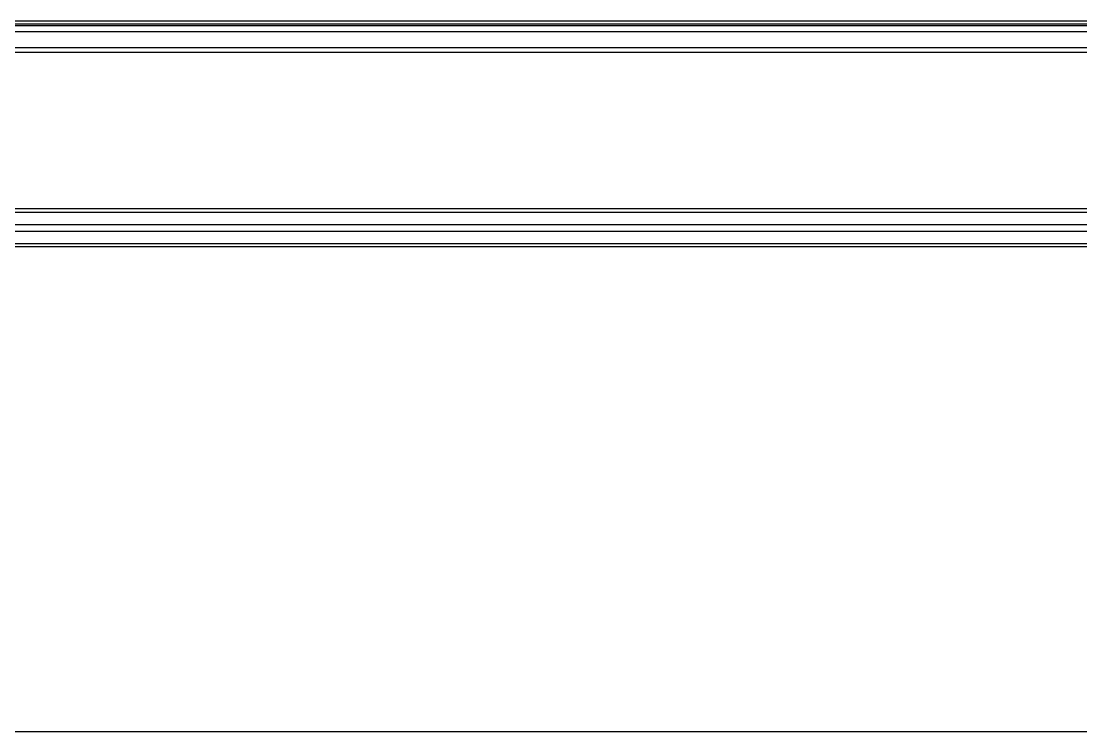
# Model space of a CAD drawing. Header units: millimetres. Extents: x 21899 to 38731, y -5425 to 3612.
# Drawn here: x 32169.1 to 32422.6, y -3012.4 to -2842.6 of the extents above; entities that cross this region are included whole.
import ezdxf

# ---------------------------------------------------------------- set-up
doc = ezdxf.new("R2010")
doc.units = ezdxf.units.MM

msp = doc.modelspace()

# ---------------------------------------------------------------- linework, layer by layer
at = {"color": 9, "linetype": 'Continuous'}
for p, q in [((34123.68495490819, -2842.553220434385), (31376.59680547215, -2842.553220434385)), ((34123.68495490819, -2843.260327215585), (31376.59680547215, -2843.260327215585)), ((31376.59680547215, -2843.581647559085), (34123.68495490819, -2843.581647559085)), ((34087.08316410074, -2842.553220434382), (31418.08316410074, -2842.553220434382)), ((34087.08316410074, -2843.260327215581), (31418.08316410074, -2843.260327215581)), ((31418.08316410074, -2843.581647559082), (34087.08316410074, -2843.581647559082)), ((31376.59680547215, -2844.995861121488), (34123.68495490819, -2844.995861121488)), ((31418.08316410074, -2844.995861121484), (34087.08316410074, -2844.995861121484)), ((31376.59680547215, -2848.867433996786), (34123.68495490819, -2848.867433996786)), ((31418.08316410074, -2848.867433996782), (34087.08316410074, -2848.867433996782)), ((34122.89634755499, -2887.445468203687), (31376.59680547215, -2887.445468203687)), ((31376.59680547215, -2888.221925338987), (34122.89634755499, -2888.221925338983)), ((34087.08316410074, -2887.445468203687), (31418.08316410074, -2887.445468203687)), ((31418.08316410074, -2888.221925338983), (34087.08316410074, -2888.221925338983)), ((31376.59680547215, -2891.190976861386), (34122.89634755499, -2891.190976861382)), ((31418.08316410074, -2891.190976861382), (34087.08316410074, -2891.190976861382)), ((31376.59680547215, -2892.743891132084), (34122.89634755499, -2892.743891132084)), ((31418.08316410074, -2892.743891132084), (34087.08316410074, -2892.743891132084)), ((31376.59680547215, -2895.712942654487), (34122.89634755499, -2895.712942654487)), ((34122.89634755499, -2896.489399789787), (31376.59680547215, -2896.489399789787)), ((31418.08316410074, -2895.712942654483), (34087.08316410074, -2895.712942654483)), ((34087.08316410074, -2896.489399789787), (31418.08316410074, -2896.489399789787)), ((34122.89634755499, -3012.445468203689), (31376.59680547215, -3012.445468203687))]:
    msp.add_line(p, q, dxfattribs=at)
at = {"color": 7, "linetype": 'Continuous'}
for p, q in [((31376.59680547215, -2849.967433996788), (34123.68495490819, -2849.967433996788)), ((31418.08316410074, -2849.967433996784), (34087.08316410074, -2849.967433996784))]:
    msp.add_line(p, q, dxfattribs=at)

doc.saveas('drawing.dxf')
